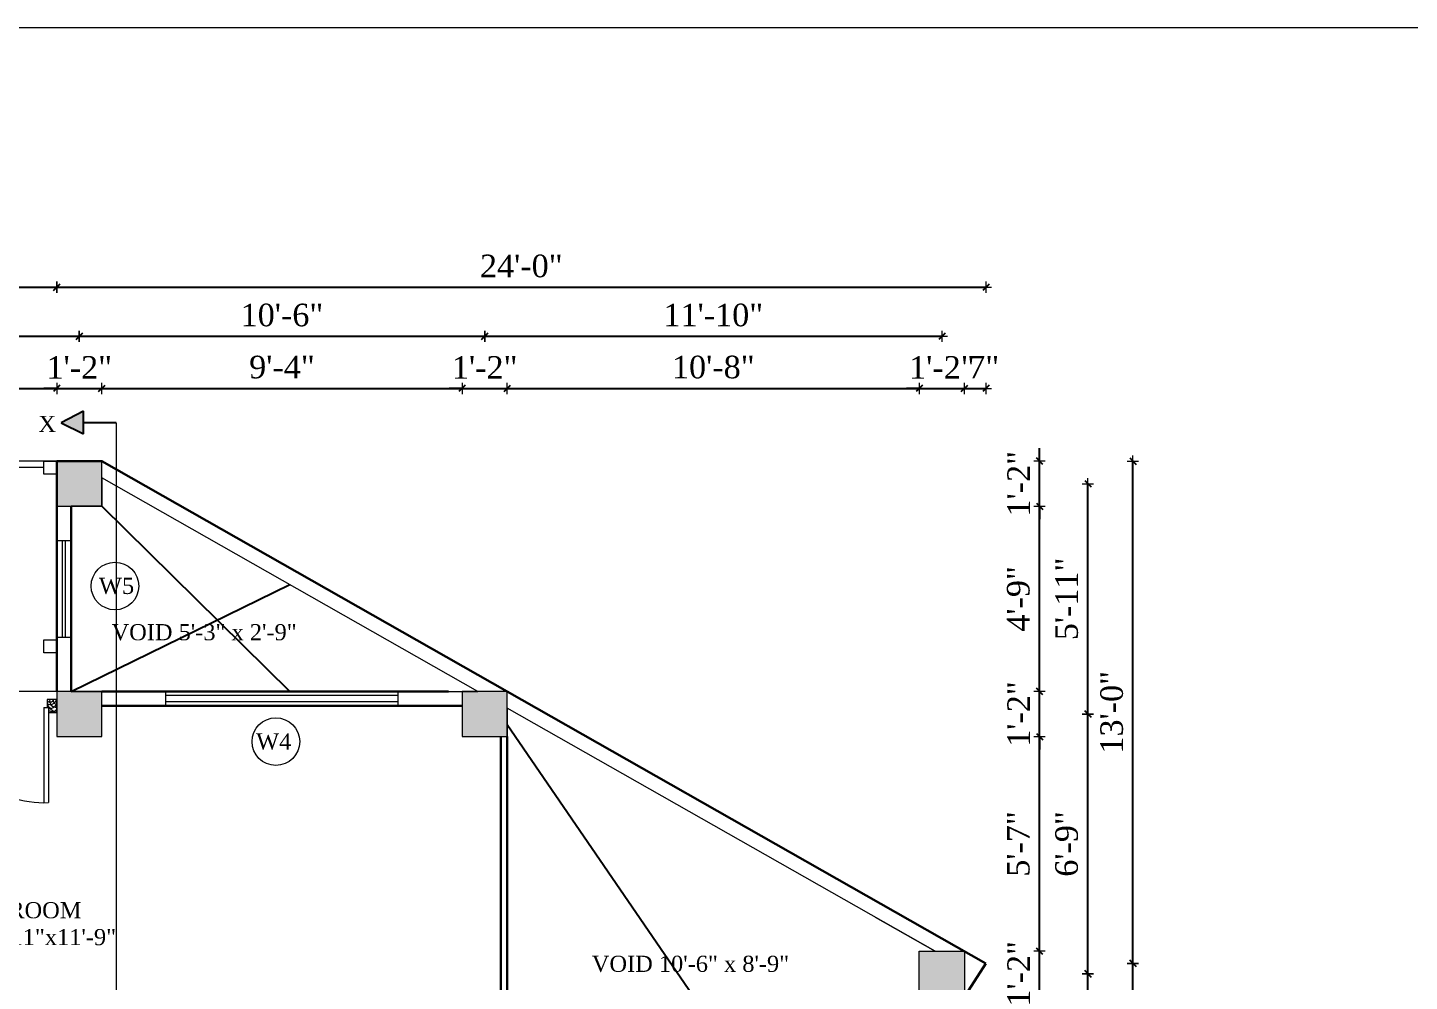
# Model space of a CAD drawing. Header units: inches. Extents: x 151827 to 158466, y -33102 to -26532.
# Drawn here: x 156928.7 to 157356.7, y -26827.4 to -26531.8 of the extents above; entities that cross this region are included whole.
import ezdxf

# ---------------------------------------------------------------- set-up
doc = ezdxf.new("R2010")
doc.units = ezdxf.units.IN
doc.header["$LTSCALE"] = 5
doc.header["$MEASUREMENT"] = 0
for name, color, linetype, lineweight in [('A-WALL', 7, 'Continuous', 9), ('Dimension', 7, 'Continuous', 18), ('DOOR', 62, 'Continuous', 0), ('Dw', 2, 'Continuous', 18), ('ele1', 21, 'Continuous', 20)]:
    doc.layers.add(name, color=color, linetype=linetype, lineweight=lineweight)
doc.layers.add('dim line', color=7, linetype='Continuous', lineweight=15, true_color=0xfab2b2)
doc.layers.add('TEXT', color=6, linetype='Continuous')
doc.layers.add('WALL', color=7, linetype='Continuous')
doc.styles.add('ordinary', font='times.ttf')
doc.dimstyles.new('Copy of 96', dxfattribs={"dimtxt": 7, "dimasz": 4, "dimexe": 0.5, "dimexo": 0.5, "dimgap": 3, "dimtad": 1, "dimdec": 1, "dimzin": 11, "dimdsep": 46, "dimlunit": 4, "dimtxsty": 'ordinary', "dimblk": 'OBLIQUE', "dimcen": 0.09, "dimse1": 1, "dimse2": 1, "dimclrt": 6, "dimazin": 0, "dimtfac": 1, "dimtdec": 1, "dimtix": 1, "dimtmove": 2, "dimatfit": 3, "dimldrblk": 'leader', "dimfxl": 0.5, "dimfxlon": 1, "dimtolj": 1, "dimtzin": 0, "dimarcsym": 0})

# ---------------------------------------------------------------- blocks, each defined once
blk = doc.blocks.new('oblique')
at = {"color": 0, "lineweight": -2}
blk.add_line((0.25, 0.25), (-0.25, -0.25), dxfattribs=at)
at = {"layer": 'dim line', "lineweight": 9}
for p, q in [((-0.4375, 0), (0.4375, 0)), ((0, 0.4375), (0, -0.4375))]:
    blk.add_line(p, q, dxfattribs=at)
blk = doc.blocks.new('*D889')
at = {"layer": 'A-WALL', "color": 0, "lineweight": -2, "ltscale": 5, "transparency": 16777216}
for p, q in [((157242.15, -26818.03), (157242.15, -26814.03)), ((157242.15, -26832.03), (157242.15, -26818.03)), ((157242.15, -26832.03), (157242.15, -26836.03))]:
    blk.add_line(p, q, dxfattribs=at)
at = {"layer": 'Defpoints', "color": 0, "ltscale": 5, "transparency": 16777216}
for p in [(157218.89, -26818.03), (157242.15, -26818.03), (157218.89, -26832.03)]:
    blk.add_point(p, dxfattribs=at)
at = {"layer": 'A-WALL', "color": 0, "lineweight": -2, "ltscale": 5, "transparency": 16777216, "xscale": 4, "yscale": 4, "zscale": 4}
for p, rotation in [((157242.15, -26818.03), 270), ((157242.15, -26832.03), 90)]:
    blk.add_blockref('oblique', p, dxfattribs=dict(at, rotation=rotation))
at = {"layer": 'A-WALL', "color": 6, "ltscale": 5, "transparency": 16777216, "insert": (157235.65, -26825.03), "char_height": 7, "attachment_point": 5, "rotation": 90, "style": 'ordinary'}
blk.add_mtext('\\A1;1\'-2"', dxfattribs=at)
blk = doc.blocks.new('_OBLIQUE')
at = {"color": 0, "linetype": 'ByBlock'}
blk.add_line((-0.5, -0.5), (0.5, 0.5), dxfattribs=at)
blk = doc.blocks.new('leader')
at = {"layer": 'Dimension'}
for p, q in [((0, -4.33), (0, 4.33)), ((-4.42, 0), (4.42, 0))]:
    blk.add_line(p, q, dxfattribs=at)
blk = doc.blocks.new('*D890')
at = {"layer": 'A-WALL', "color": 0, "lineweight": -2, "ltscale": 5, "transparency": 16777216}
blk.add_line((157242.15, -26818.03), (157242.15, -26751.52), dxfattribs=at)
at = {"layer": 'Defpoints', "color": 0, "ltscale": 5, "transparency": 16777216}
for p in [(157077.28, -26751.52), (157242.15, -26751.52), (157218.89, -26818.03)]:
    blk.add_point(p, dxfattribs=at)
at = {"layer": 'A-WALL', "color": 0, "lineweight": -2, "ltscale": 5, "transparency": 16777216, "xscale": 4, "yscale": 4, "zscale": 4}
for p, rotation in [((157242.15, -26751.52), 90), ((157242.15, -26818.03), 270)]:
    blk.add_blockref('oblique', p, dxfattribs=dict(at, rotation=rotation))
at = {"layer": 'A-WALL', "color": 6, "ltscale": 5, "transparency": 16777216, "insert": (157235.58, -26784.78), "char_height": 7, "attachment_point": 5, "rotation": 90, "style": 'ordinary'}
blk.add_mtext('\\A1;5\'-7"', dxfattribs=at)
blk = doc.blocks.new('*D891')
at = {"layer": 'A-WALL', "color": 0, "lineweight": -2, "ltscale": 5, "transparency": 16777216}
for p, q in [((157242.15, -26737.52), (157242.15, -26733.52)), ((157242.15, -26751.52), (157242.15, -26737.52)), ((157242.15, -26751.52), (157242.15, -26755.52))]:
    blk.add_line(p, q, dxfattribs=at)
at = {"layer": 'Defpoints', "color": 0, "ltscale": 5, "transparency": 16777216}
for p in [(157077.28, -26737.52), (157242.15, -26737.52), (157077.28, -26751.52)]:
    blk.add_point(p, dxfattribs=at)
at = {"layer": 'A-WALL', "color": 0, "lineweight": -2, "ltscale": 5, "transparency": 16777216, "xscale": 4, "yscale": 4, "zscale": 4}
for p, rotation in [((157242.15, -26737.52), 270), ((157242.15, -26751.52), 90)]:
    blk.add_blockref('oblique', p, dxfattribs=dict(at, rotation=rotation))
at = {"layer": 'A-WALL', "color": 6, "ltscale": 5, "transparency": 16777216, "insert": (157235.65, -26744.52), "char_height": 7, "attachment_point": 5, "rotation": 90, "style": 'ordinary'}
blk.add_mtext('\\A1;1\'-2"', dxfattribs=at)
blk = doc.blocks.new('*D892')
at = {"layer": 'A-WALL', "color": 0, "lineweight": -2, "ltscale": 5, "transparency": 16777216}
blk.add_line((157242.15, -26737.52), (157242.15, -26680.14), dxfattribs=at)
at = {"layer": 'Defpoints', "color": 0, "ltscale": 5, "transparency": 16777216}
for p in [(156951.71, -26680.14), (157242.15, -26680.14), (157077.28, -26737.52)]:
    blk.add_point(p, dxfattribs=at)
at = {"layer": 'A-WALL', "color": 0, "lineweight": -2, "ltscale": 5, "transparency": 16777216, "xscale": 4, "yscale": 4, "zscale": 4}
for p, rotation in [((157242.15, -26680.14), 90), ((157242.15, -26737.52), 270)]:
    blk.add_blockref('oblique', p, dxfattribs=dict(at, rotation=rotation))
at = {"layer": 'A-WALL', "color": 6, "ltscale": 5, "transparency": 16777216, "insert": (157235.58, -26708.83), "char_height": 7, "attachment_point": 5, "rotation": 90, "style": 'ordinary'}
blk.add_mtext('\\A1;4\'-9"', dxfattribs=at)
blk = doc.blocks.new('*D893')
at = {"layer": 'A-WALL', "color": 0, "lineweight": -2, "ltscale": 5, "transparency": 16777216}
for p, q in [((157242.15, -26666.14), (157242.15, -26662.14)), ((157242.15, -26680.14), (157242.15, -26666.14)), ((157242.15, -26680.14), (157242.15, -26684.14))]:
    blk.add_line(p, q, dxfattribs=at)
at = {"layer": 'Defpoints', "color": 0, "ltscale": 5, "transparency": 16777216}
for p in [(156951.71, -26666.14), (157242.15, -26666.14), (156951.71, -26680.14)]:
    blk.add_point(p, dxfattribs=at)
at = {"layer": 'A-WALL', "color": 0, "lineweight": -2, "ltscale": 5, "transparency": 16777216, "xscale": 4, "yscale": 4, "zscale": 4}
for p, rotation in [((157242.15, -26666.14), 270), ((157242.15, -26680.14), 90)]:
    blk.add_blockref('oblique', p, dxfattribs=dict(at, rotation=rotation))
at = {"layer": 'A-WALL', "color": 6, "ltscale": 5, "transparency": 16777216, "insert": (157235.65, -26673.14), "char_height": 7, "attachment_point": 5, "rotation": 90, "style": 'ordinary'}
blk.add_mtext('\\A1;1\'-2"', dxfattribs=at)
blk = doc.blocks.new('*D848')
at = {"layer": 'A-WALL', "color": 0, "lineweight": -2, "ltscale": 5, "transparency": 16777216}
blk.add_line((157257.11, -26884.8), (157257.11, -26825.03), dxfattribs=at)
at = {"layer": 'Defpoints', "color": 0, "ltscale": 5, "transparency": 16777216}
for p in [(157211.89, -26825.03), (157257.11, -26825.03), (157173.29, -26884.8)]:
    blk.add_point(p, dxfattribs=at)
at = {"layer": 'A-WALL', "color": 0, "lineweight": -2, "ltscale": 5, "transparency": 16777216, "xscale": 4, "yscale": 4, "zscale": 4}
for p, rotation in [((157257.11, -26825.03), 90), ((157257.11, -26884.8), 270)]:
    blk.add_blockref('oblique', p, dxfattribs=dict(at, rotation=rotation))
at = {"layer": 'A-WALL', "color": 6, "ltscale": 5, "transparency": 16777216, "insert": (157250.55, -26854.92), "char_height": 7, "attachment_point": 5, "rotation": 90, "style": 'ordinary'}
blk.add_mtext('\\A1;5\'-0"', dxfattribs=at)
blk = doc.blocks.new('*D849')
at = {"layer": 'A-WALL', "color": 0, "lineweight": -2, "ltscale": 5, "transparency": 16777216}
blk.add_line((157257.11, -26825.03), (157257.11, -26744.52), dxfattribs=at)
at = {"layer": 'Defpoints', "color": 0, "ltscale": 5, "transparency": 16777216}
for p in [(157070.28, -26744.52), (157257.11, -26744.52), (157211.89, -26825.03)]:
    blk.add_point(p, dxfattribs=at)
at = {"layer": 'A-WALL', "color": 0, "lineweight": -2, "ltscale": 5, "transparency": 16777216, "xscale": 4, "yscale": 4, "zscale": 4}
for p, rotation in [((157257.11, -26744.52), 90), ((157257.11, -26825.03), 270)]:
    blk.add_blockref('oblique', p, dxfattribs=dict(at, rotation=rotation))
at = {"layer": 'A-WALL', "color": 6, "ltscale": 5, "transparency": 16777216, "insert": (157250.54, -26784.78), "char_height": 7, "attachment_point": 5, "rotation": 90, "style": 'ordinary'}
blk.add_mtext('\\A1;6\'-9"', dxfattribs=at)
blk = doc.blocks.new('*D850')
at = {"layer": 'A-WALL', "color": 0, "lineweight": -2, "ltscale": 5, "transparency": 16777216}
blk.add_line((157257.11, -26744.52), (157257.11, -26673.14), dxfattribs=at)
at = {"layer": 'Defpoints', "color": 0, "ltscale": 5, "transparency": 16777216}
for p in [(156944.71, -26673.14), (157257.11, -26673.14), (157070.28, -26744.52)]:
    blk.add_point(p, dxfattribs=at)
at = {"layer": 'A-WALL', "color": 0, "lineweight": -2, "ltscale": 5, "transparency": 16777216, "xscale": 4, "yscale": 4, "zscale": 4}
for p, rotation in [((157257.11, -26673.14), 90), ((157257.11, -26744.52), 270)]:
    blk.add_blockref('oblique', p, dxfattribs=dict(at, rotation=rotation))
at = {"layer": 'A-WALL', "color": 6, "ltscale": 5, "transparency": 16777216, "insert": (157250.55, -26708.83), "char_height": 7, "attachment_point": 5, "rotation": 90, "style": 'ordinary'}
blk.add_mtext('\\A1;5\'-11"', dxfattribs=at)
blk = doc.blocks.new('*D852')
at = {"layer": 'A-WALL', "color": 0, "lineweight": -2, "ltscale": 5, "transparency": 16777216}
blk.add_line((156830.82, -26643.59), (156937.71, -26643.59), dxfattribs=at)
at = {"layer": 'Defpoints', "color": 0, "ltscale": 5, "transparency": 16777216}
for p in [(156937.71, -26643.59), (156937.71, -26666.14), (156830.82, -26737.52)]:
    blk.add_point(p, dxfattribs=at)
at = {"layer": 'A-WALL', "color": 0, "lineweight": -2, "ltscale": 5, "transparency": 16777216, "xscale": 4, "yscale": 4, "zscale": 4, "rotation": 180}
blk.add_blockref('oblique', (156830.82, -26643.59), dxfattribs=at)
at = {"layer": 'A-WALL', "color": 0, "lineweight": -2, "ltscale": 5, "transparency": 16777216, "xscale": 4, "yscale": 4, "zscale": 4}
blk.add_blockref('oblique', (156937.71, -26643.59), dxfattribs=at)
at = {"layer": 'A-WALL', "color": 6, "ltscale": 5, "transparency": 16777216, "insert": (156884.27, -26637.02), "char_height": 7, "attachment_point": 5, "style": 'ordinary'}
blk.add_mtext('\\A1;8\'-11"', dxfattribs=at)
blk = doc.blocks.new('*D853')
at = {"layer": 'A-WALL', "color": 0, "lineweight": -2, "ltscale": 5, "transparency": 16777216}
for p, q in [((156937.71, -26643.59), (156933.71, -26643.59)), ((156937.71, -26643.59), (156951.71, -26643.59)), ((156951.71, -26643.59), (156955.71, -26643.59))]:
    blk.add_line(p, q, dxfattribs=at)
at = {"layer": 'Defpoints', "color": 0, "ltscale": 5, "transparency": 16777216}
for p in [(156951.71, -26643.59), (156937.71, -26666.14), (156951.71, -26666.14)]:
    blk.add_point(p, dxfattribs=at)
at = {"layer": 'A-WALL', "color": 0, "lineweight": -2, "ltscale": 5, "transparency": 16777216, "xscale": 4, "yscale": 4, "zscale": 4}
blk.add_blockref('oblique', (156937.71, -26643.59), dxfattribs=at)
at = {"layer": 'A-WALL', "color": 0, "lineweight": -2, "ltscale": 5, "transparency": 16777216, "xscale": 4, "yscale": 4, "zscale": 4, "rotation": 180}
blk.add_blockref('oblique', (156951.71, -26643.59), dxfattribs=at)
at = {"layer": 'A-WALL', "color": 6, "ltscale": 5, "transparency": 16777216, "insert": (156944.71, -26637.09), "char_height": 7, "attachment_point": 5, "style": 'ordinary'}
blk.add_mtext('\\A1;1\'-2"', dxfattribs=at)
blk = doc.blocks.new('*D854')
at = {"layer": 'A-WALL', "color": 0, "lineweight": -2, "ltscale": 5, "transparency": 16777216}
blk.add_line((156951.71, -26643.59), (157063.28, -26643.59), dxfattribs=at)
at = {"layer": 'Defpoints', "color": 0, "ltscale": 5, "transparency": 16777216}
for p in [(157063.28, -26643.59), (156951.71, -26666.14), (157063.28, -26737.52)]:
    blk.add_point(p, dxfattribs=at)
at = {"layer": 'A-WALL', "color": 0, "lineweight": -2, "ltscale": 5, "transparency": 16777216, "xscale": 4, "yscale": 4, "zscale": 4, "rotation": 180}
blk.add_blockref('oblique', (156951.71, -26643.59), dxfattribs=at)
at = {"layer": 'A-WALL', "color": 0, "lineweight": -2, "ltscale": 5, "transparency": 16777216, "xscale": 4, "yscale": 4, "zscale": 4}
blk.add_blockref('oblique', (157063.28, -26643.59), dxfattribs=at)
at = {"layer": 'A-WALL', "color": 6, "ltscale": 5, "transparency": 16777216, "insert": (157007.49, -26637.01), "char_height": 7, "attachment_point": 5, "style": 'ordinary'}
blk.add_mtext('\\A1;9\'-4"', dxfattribs=at)
blk = doc.blocks.new('*D855')
at = {"layer": 'A-WALL', "color": 0, "lineweight": -2, "ltscale": 5, "transparency": 16777216}
for p, q in [((157063.28, -26643.59), (157059.28, -26643.59)), ((157063.28, -26643.59), (157077.28, -26643.59)), ((157077.28, -26643.59), (157081.28, -26643.59))]:
    blk.add_line(p, q, dxfattribs=at)
at = {"layer": 'Defpoints', "color": 0, "ltscale": 5, "transparency": 16777216}
for p in [(157077.28, -26643.59), (157063.28, -26737.52), (157077.28, -26737.52)]:
    blk.add_point(p, dxfattribs=at)
at = {"layer": 'A-WALL', "color": 0, "lineweight": -2, "ltscale": 5, "transparency": 16777216, "xscale": 4, "yscale": 4, "zscale": 4}
blk.add_blockref('oblique', (157063.28, -26643.59), dxfattribs=at)
at = {"layer": 'A-WALL', "color": 0, "lineweight": -2, "ltscale": 5, "transparency": 16777216, "xscale": 4, "yscale": 4, "zscale": 4, "rotation": 180}
blk.add_blockref('oblique', (157077.28, -26643.59), dxfattribs=at)
at = {"layer": 'A-WALL', "color": 6, "ltscale": 5, "transparency": 16777216, "insert": (157070.28, -26637.09), "char_height": 7, "attachment_point": 5, "style": 'ordinary'}
blk.add_mtext('\\A1;1\'-2"', dxfattribs=at)
blk = doc.blocks.new('*D856')
at = {"layer": 'A-WALL', "color": 0, "lineweight": -2, "ltscale": 5, "transparency": 16777216}
blk.add_line((157077.28, -26643.59), (157204.89, -26643.59), dxfattribs=at)
at = {"layer": 'Defpoints', "color": 0, "ltscale": 5, "transparency": 16777216}
for p in [(157204.89, -26643.59), (157077.28, -26737.52), (157204.89, -26818.03)]:
    blk.add_point(p, dxfattribs=at)
at = {"layer": 'A-WALL', "color": 0, "lineweight": -2, "ltscale": 5, "transparency": 16777216, "xscale": 4, "yscale": 4, "zscale": 4, "rotation": 180}
blk.add_blockref('oblique', (157077.28, -26643.59), dxfattribs=at)
at = {"layer": 'A-WALL', "color": 0, "lineweight": -2, "ltscale": 5, "transparency": 16777216, "xscale": 4, "yscale": 4, "zscale": 4}
blk.add_blockref('oblique', (157204.89, -26643.59), dxfattribs=at)
at = {"layer": 'A-WALL', "color": 6, "ltscale": 5, "transparency": 16777216, "insert": (157141.09, -26637.02), "char_height": 7, "attachment_point": 5, "style": 'ordinary'}
blk.add_mtext('\\A1;10\'-8"', dxfattribs=at)
blk = doc.blocks.new('*D857')
at = {"layer": 'A-WALL', "color": 0, "lineweight": -2, "ltscale": 5, "transparency": 16777216}
for p, q in [((157204.89, -26643.59), (157200.89, -26643.59)), ((157204.89, -26643.59), (157218.89, -26643.59)), ((157218.89, -26643.59), (157222.89, -26643.59))]:
    blk.add_line(p, q, dxfattribs=at)
at = {"layer": 'Defpoints', "color": 0, "ltscale": 5, "transparency": 16777216}
for p in [(157218.89, -26643.59), (157204.89, -26818.03), (157218.89, -26818.03)]:
    blk.add_point(p, dxfattribs=at)
at = {"layer": 'A-WALL', "color": 0, "lineweight": -2, "ltscale": 5, "transparency": 16777216, "xscale": 4, "yscale": 4, "zscale": 4}
blk.add_blockref('oblique', (157204.89, -26643.59), dxfattribs=at)
at = {"layer": 'A-WALL', "color": 0, "lineweight": -2, "ltscale": 5, "transparency": 16777216, "xscale": 4, "yscale": 4, "zscale": 4, "rotation": 180}
blk.add_blockref('oblique', (157218.89, -26643.59), dxfattribs=at)
at = {"layer": 'A-WALL', "color": 6, "ltscale": 5, "transparency": 16777216, "insert": (157211.89, -26637.09), "char_height": 7, "attachment_point": 5, "style": 'ordinary'}
blk.add_mtext('\\A1;1\'-2"', dxfattribs=at)
blk = doc.blocks.new('*D858')
at = {"layer": 'A-WALL', "color": 0, "lineweight": -2, "ltscale": 5, "transparency": 16777216}
blk.add_line((157218.89, -26643.59), (157225.52, -26643.59), dxfattribs=at)
at = {"layer": 'Defpoints', "color": 0, "ltscale": 5, "transparency": 16777216}
for p in [(157225.52, -26643.59), (157218.89, -26818.03), (157225.52, -26821.8)]:
    blk.add_point(p, dxfattribs=at)
at = {"layer": 'A-WALL', "color": 0, "lineweight": -2, "ltscale": 5, "transparency": 16777216, "xscale": 4, "yscale": 4, "zscale": 4, "rotation": 180}
blk.add_blockref('oblique', (157218.89, -26643.59), dxfattribs=at)
at = {"layer": 'A-WALL', "color": 0, "lineweight": -2, "ltscale": 5, "transparency": 16777216, "xscale": 4, "yscale": 4, "zscale": 4}
blk.add_blockref('oblique', (157225.52, -26643.59), dxfattribs=at)
at = {"layer": 'A-WALL', "color": 6, "ltscale": 5, "transparency": 16777216, "insert": (157224.85, -26637), "char_height": 7, "attachment_point": 5, "style": 'ordinary'}
blk.add_mtext('\\A1;7"', dxfattribs=at)
blk = doc.blocks.new('*D859')
at = {"layer": 'A-WALL', "color": 0, "lineweight": -2, "ltscale": 5, "transparency": 16777216}
blk.add_line((156823.82, -26627.45), (156944.71, -26627.45), dxfattribs=at)
at = {"layer": 'Defpoints', "color": 0, "ltscale": 5, "transparency": 16777216}
for p in [(156944.71, -26627.45), (156823.82, -26744.52), (156944.71, -26744.52)]:
    blk.add_point(p, dxfattribs=at)
at = {"layer": 'A-WALL', "color": 0, "lineweight": -2, "ltscale": 5, "transparency": 16777216, "xscale": 4, "yscale": 4, "zscale": 4, "rotation": 180}
blk.add_blockref('oblique', (156823.82, -26627.45), dxfattribs=at)
at = {"layer": 'A-WALL', "color": 0, "lineweight": -2, "ltscale": 5, "transparency": 16777216, "xscale": 4, "yscale": 4, "zscale": 4}
blk.add_blockref('oblique', (156944.71, -26627.45), dxfattribs=at)
at = {"layer": 'A-WALL', "color": 6, "ltscale": 5, "transparency": 16777216, "insert": (156884.27, -26620.89), "char_height": 7, "attachment_point": 5, "style": 'ordinary'}
blk.add_mtext('\\A1;10\'-1"', dxfattribs=at)
blk = doc.blocks.new('*D860')
at = {"layer": 'A-WALL', "color": 0, "lineweight": -2, "ltscale": 5, "transparency": 16777216}
blk.add_line((156944.71, -26627.45), (157070.28, -26627.45), dxfattribs=at)
at = {"layer": 'Defpoints', "color": 0, "ltscale": 5, "transparency": 16777216}
for p in [(157070.28, -26627.45), (156944.71, -26744.52), (157070.28, -26744.52)]:
    blk.add_point(p, dxfattribs=at)
at = {"layer": 'A-WALL', "color": 0, "lineweight": -2, "ltscale": 5, "transparency": 16777216, "xscale": 4, "yscale": 4, "zscale": 4, "rotation": 180}
blk.add_blockref('oblique', (156944.71, -26627.45), dxfattribs=at)
at = {"layer": 'A-WALL', "color": 0, "lineweight": -2, "ltscale": 5, "transparency": 16777216, "xscale": 4, "yscale": 4, "zscale": 4}
blk.add_blockref('oblique', (157070.28, -26627.45), dxfattribs=at)
at = {"layer": 'A-WALL', "color": 6, "ltscale": 5, "transparency": 16777216, "insert": (157007.49, -26620.89), "char_height": 7, "attachment_point": 5, "style": 'ordinary'}
blk.add_mtext('\\A1;10\'-6"', dxfattribs=at)
blk = doc.blocks.new('*D861')
at = {"layer": 'A-WALL', "color": 0, "lineweight": -2, "ltscale": 5, "transparency": 16777216}
blk.add_line((157070.28, -26627.45), (157211.89, -26627.45), dxfattribs=at)
at = {"layer": 'Defpoints', "color": 0, "ltscale": 5, "transparency": 16777216}
for p in [(157211.89, -26627.45), (157070.28, -26744.52), (157211.89, -26825.03)]:
    blk.add_point(p, dxfattribs=at)
at = {"layer": 'A-WALL', "color": 0, "lineweight": -2, "ltscale": 5, "transparency": 16777216, "xscale": 4, "yscale": 4, "zscale": 4, "rotation": 180}
blk.add_blockref('oblique', (157070.28, -26627.45), dxfattribs=at)
at = {"layer": 'A-WALL', "color": 0, "lineweight": -2, "ltscale": 5, "transparency": 16777216, "xscale": 4, "yscale": 4, "zscale": 4}
blk.add_blockref('oblique', (157211.89, -26627.45), dxfattribs=at)
at = {"layer": 'A-WALL', "color": 6, "ltscale": 5, "transparency": 16777216, "insert": (157141.09, -26620.89), "char_height": 7, "attachment_point": 5, "style": 'ordinary'}
blk.add_mtext('\\A1;11\'-10"', dxfattribs=at)
blk = doc.blocks.new('*D862')
at = {"layer": 'A-WALL', "color": 0, "lineweight": -2, "ltscale": 5, "transparency": 16777216}
blk.add_line((156816.82, -26612.25), (156937.71, -26612.25), dxfattribs=at)
at = {"layer": 'Defpoints', "color": 0, "ltscale": 5, "transparency": 16777216}
for p in [(156937.71, -26612.25), (156937.71, -26666.14), (156816.82, -26737.52)]:
    blk.add_point(p, dxfattribs=at)
at = {"layer": 'A-WALL', "color": 0, "lineweight": -2, "ltscale": 5, "transparency": 16777216, "xscale": 4, "yscale": 4, "zscale": 4, "rotation": 180}
blk.add_blockref('oblique', (156816.82, -26612.25), dxfattribs=at)
at = {"layer": 'A-WALL', "color": 0, "lineweight": -2, "ltscale": 5, "transparency": 16777216, "xscale": 4, "yscale": 4, "zscale": 4}
blk.add_blockref('oblique', (156937.71, -26612.25), dxfattribs=at)
at = {"layer": 'A-WALL', "color": 6, "ltscale": 5, "transparency": 16777216, "insert": (156877.27, -26605.69), "char_height": 7, "attachment_point": 5, "style": 'ordinary'}
blk.add_mtext('\\A1;10\'-1"', dxfattribs=at)
blk = doc.blocks.new('*D863')
at = {"layer": 'A-WALL', "color": 0, "lineweight": -2, "ltscale": 5, "transparency": 16777216}
blk.add_line((156937.71, -26612.25), (157225.52, -26612.25), dxfattribs=at)
at = {"layer": 'Defpoints', "color": 0, "ltscale": 5, "transparency": 16777216}
for p in [(157225.52, -26612.25), (156937.71, -26666.14), (157225.52, -26821.8)]:
    blk.add_point(p, dxfattribs=at)
at = {"layer": 'A-WALL', "color": 0, "lineweight": -2, "ltscale": 5, "transparency": 16777216, "xscale": 4, "yscale": 4, "zscale": 4, "rotation": 180}
blk.add_blockref('oblique', (156937.71, -26612.25), dxfattribs=at)
at = {"layer": 'A-WALL', "color": 0, "lineweight": -2, "ltscale": 5, "transparency": 16777216, "xscale": 4, "yscale": 4, "zscale": 4}
blk.add_blockref('oblique', (157225.52, -26612.25), dxfattribs=at)
at = {"layer": 'A-WALL', "color": 6, "ltscale": 5, "transparency": 16777216, "insert": (157081.62, -26605.69), "char_height": 7, "attachment_point": 5, "style": 'ordinary'}
blk.add_mtext('\\A1;24\'-0"', dxfattribs=at)
blk = doc.blocks.new('*D864')
at = {"layer": 'A-WALL', "color": 0, "lineweight": -2, "ltscale": 5, "transparency": 16777216}
blk.add_line((157271.07, -26930.8), (157271.07, -26821.8), dxfattribs=at)
at = {"layer": 'Defpoints', "color": 0, "ltscale": 5, "transparency": 16777216}
for p in [(157225.52, -26821.8), (157271.07, -26821.8), (157155.09, -26930.8)]:
    blk.add_point(p, dxfattribs=at)
at = {"layer": 'A-WALL', "color": 0, "lineweight": -2, "ltscale": 5, "transparency": 16777216, "xscale": 4, "yscale": 4, "zscale": 4}
for p, rotation in [((157271.07, -26821.8), 90), ((157271.07, -26930.8), 270)]:
    blk.add_blockref('oblique', p, dxfattribs=dict(at, rotation=rotation))
at = {"layer": 'A-WALL', "color": 6, "ltscale": 5, "transparency": 16777216, "insert": (157264.49, -26876.3), "char_height": 7, "attachment_point": 5, "rotation": 90, "style": 'ordinary'}
blk.add_mtext('\\A1;9\'-1"', dxfattribs=at)
blk = doc.blocks.new('*D865')
at = {"layer": 'A-WALL', "color": 0, "lineweight": -2, "ltscale": 5, "transparency": 16777216}
blk.add_line((157271.07, -26821.8), (157271.07, -26666.14), dxfattribs=at)
at = {"layer": 'Defpoints', "color": 0, "ltscale": 5, "transparency": 16777216}
for p in [(156951.71, -26666.14), (157271.07, -26666.14), (157225.52, -26821.8)]:
    blk.add_point(p, dxfattribs=at)
at = {"layer": 'A-WALL', "color": 0, "lineweight": -2, "ltscale": 5, "transparency": 16777216, "xscale": 4, "yscale": 4, "zscale": 4}
for p, rotation in [((157271.07, -26666.14), 90), ((157271.07, -26821.8), 270)]:
    blk.add_blockref('oblique', p, dxfattribs=dict(at, rotation=rotation))
at = {"layer": 'A-WALL', "color": 6, "ltscale": 5, "transparency": 16777216, "insert": (157264.5, -26743.97), "char_height": 7, "attachment_point": 5, "rotation": 90, "style": 'ordinary'}
blk.add_mtext('\\A1;13\'-0"', dxfattribs=at)
blk = doc.blocks.new('*D875')
at = {"layer": 'A-WALL', "color": 0, "lineweight": -2, "ltscale": 5, "transparency": 16777216}
blk.add_line((157218.89, -26957.41), (157225.52, -26957.41), dxfattribs=at)
at = {"layer": 'Defpoints', "color": 0, "ltscale": 5, "transparency": 16777216}
for p in [(157225.52, -26821.8), (157218.89, -26832.03), (157225.52, -26957.41)]:
    blk.add_point(p, dxfattribs=at)
at = {"layer": 'A-WALL', "color": 0, "lineweight": -2, "ltscale": 5, "transparency": 16777216, "xscale": 4, "yscale": 4, "zscale": 4, "rotation": 180}
blk.add_blockref('oblique', (157218.89, -26957.41), dxfattribs=at)
at = {"layer": 'A-WALL', "color": 0, "lineweight": -2, "ltscale": 5, "transparency": 16777216, "xscale": 4, "yscale": 4, "zscale": 4}
blk.add_blockref('oblique', (157225.52, -26957.41), dxfattribs=at)
at = {"layer": 'A-WALL', "color": 6, "ltscale": 5, "transparency": 16777216, "insert": (157223.94, -26950.8), "char_height": 7, "attachment_point": 5, "style": 'ordinary'}
blk.add_mtext('\\A1;7"', dxfattribs=at)
blk = doc.blocks.new('*D879')
at = {"layer": 'A-WALL', "color": 0, "lineweight": -2, "ltscale": 5, "transparency": 16777216}
blk.add_line((157173.29, -26970.65), (157211.89, -26970.65), dxfattribs=at)
at = {"layer": 'Defpoints', "color": 0, "ltscale": 5, "transparency": 16777216}
for p in [(157211.89, -26825.03), (157173.29, -26884.8), (157211.89, -26970.65)]:
    blk.add_point(p, dxfattribs=at)
at = {"layer": 'A-WALL', "color": 0, "lineweight": -2, "ltscale": 5, "transparency": 16777216, "xscale": 4, "yscale": 4, "zscale": 4, "rotation": 180}
blk.add_blockref('oblique', (157173.29, -26970.65), dxfattribs=at)
at = {"layer": 'A-WALL', "color": 0, "lineweight": -2, "ltscale": 5, "transparency": 16777216, "xscale": 4, "yscale": 4, "zscale": 4}
blk.add_blockref('oblique', (157211.89, -26970.65), dxfattribs=at)
at = {"layer": 'A-WALL', "color": 6, "ltscale": 5, "transparency": 16777216, "insert": (157192.59, -26964.09), "char_height": 7, "attachment_point": 5, "style": 'ordinary'}
blk.add_mtext('\\A1;3\'-3"', dxfattribs=at)
blk = doc.blocks.new('*D881')
at = {"layer": 'A-WALL', "color": 0, "lineweight": -2, "ltscale": 5, "transparency": 16777216}
blk.add_line((157179.96, -26983.71), (157225.52, -26983.71), dxfattribs=at)
at = {"layer": 'Defpoints', "color": 0, "ltscale": 5, "transparency": 16777216}
for p in [(157225.52, -26821.8), (157179.96, -26891.8), (157225.52, -26983.71)]:
    blk.add_point(p, dxfattribs=at)
at = {"layer": 'A-WALL', "color": 0, "lineweight": -2, "ltscale": 5, "transparency": 16777216, "xscale": 4, "yscale": 4, "zscale": 4, "rotation": 180}
blk.add_blockref('oblique', (157179.96, -26983.71), dxfattribs=at)
at = {"layer": 'A-WALL', "color": 0, "lineweight": -2, "ltscale": 5, "transparency": 16777216, "xscale": 4, "yscale": 4, "zscale": 4}
blk.add_blockref('oblique', (157225.52, -26983.71), dxfattribs=at)
at = {"layer": 'A-WALL', "color": 6, "ltscale": 5, "transparency": 16777216, "insert": (157202.74, -26977.15), "char_height": 7, "attachment_point": 5, "style": 'ordinary'}
blk.add_mtext('\\A1;3\'-10"', dxfattribs=at)
blk = doc.blocks.new('*D885')
at = {"layer": 'A-WALL', "color": 0, "lineweight": -2, "ltscale": 5, "transparency": 16777216}
blk.add_line((156789.42, -26743.71), (156791.18, -26669.5), dxfattribs=at)
at = {"layer": 'Defpoints', "color": 0, "ltscale": 5, "transparency": 16777216}
for p in [(156791.18, -26669.5), (156944.71, -26673.14), (156823.82, -26744.52)]:
    blk.add_point(p, dxfattribs=at)
at = {"layer": 'A-WALL', "color": 0, "lineweight": -2, "ltscale": 5, "transparency": 16777216, "xscale": 4, "yscale": 4, "zscale": 4}
for p, rotation in [((156791.18, -26669.5), 88.64238169298221), ((156789.42, -26743.71), 268.6423816929822)]:
    blk.add_blockref('oblique', p, dxfattribs=dict(at, rotation=rotation))
at = {"layer": 'A-WALL', "color": 6, "ltscale": 5, "transparency": 16777216, "insert": (156783.74, -26706.45), "char_height": 7, "attachment_point": 5, "rotation": 88.6424, "style": 'ordinary'}
blk.add_mtext('\\A1;6\'-2"', dxfattribs=at)
blk = doc.blocks.new('A$C27B36B59')
at = {"layer": 'DOOR'}
for p, q in [((0, 4), (0, 0)), ((2.5, 4), (0, 4)), ((0, 0), (3, 0)), ((2.5, 2.5), (2.5, 4)), ((3, 2.5), (2.5, 2.5)), ((3, 0), (3, 2.5))]:
    blk.add_line(p, q, dxfattribs=at)
for centre, radius, start, end in [((-1.4, -0.54), 4.75, 22.1411, 72.838), ((1.34, 2.09), 1.64, 45.138, 144.8948), ((2.21, 0.3), 2.49, 83.3149, 152.658), ((0.13, 0.37), 2.05, 349.4875, 93.6805), ((1.96, -0.47), 2.01, 58.7447, 166.495), ((-0.06, 0.32), 1.13, 343.542, 86.947), ((2.08, -0.4), 1.17, 38.2816, 160.1519)]:
    blk.add_arc(centre, radius, start, end, dxfattribs=at)
blk = doc.blocks.new('D2')
at = {"layer": 'DOOR'}
for p, q in [((74473.95, 24047.59), (74473.95, 24018.09)), ((74473.95, 24047.59), (74475.45, 24047.59)), ((74475.45, 24047.59), (74475.45, 24018.13))]:
    blk.add_line(p, q, dxfattribs=at)
blk.add_arc((74473.95, 24047.59), 29.5, 180, 272.9146, dxfattribs=at)
at = {"layer": 'DOOR', "xscale": -1, "rotation": 180}
blk.add_blockref('A$C27B36B59', (74441.95, 24050.09), dxfattribs=at)
at = {"layer": 'DOOR', "rotation": 180}
blk.add_blockref('A$C27B36B59', (74477.95, 24050.09), dxfattribs=at)

msp = doc.modelspace()

# ---------------------------------------------------------------- hatches: boundary and pattern name
at = {"ltscale": 5}
msp.add_hatch(color=256, dxfattribs=at).paths.add_polyline_path([(156946, -26657.67), (156946, -26650.65), (156939.11, -26654.24)])
at = {"layer": 'WALL', "linetype": 'ByBlock', "ltscale": 5, "true_color": 0xf8991e}
h = msp.add_hatch(color=30, dxfattribs=at)
h.dxf.hatch_style = 1
h.paths.add_polyline_path([(156937.71, -26680.14), (156951.71, -26680.14), (156951.71, -26666.14), (156937.71, -26666.14)])
h = msp.add_hatch(color=30, dxfattribs=at)
h.dxf.hatch_style = 1
h.paths.add_polyline_path([(156937.71, -26751.52), (156951.71, -26751.52), (156951.71, -26737.52), (156937.71, -26737.52)])
h = msp.add_hatch(color=30, dxfattribs=at)
h.dxf.hatch_style = 1
h.paths.add_polyline_path([(157077.28, -26751.52), (157077.28, -26737.52), (157063.28, -26737.52), (157063.28, -26751.52)])
h = msp.add_hatch(color=30, dxfattribs=at)
h.dxf.hatch_style = 1
h.paths.add_polyline_path([(157204.89, -26818.03), (157204.89, -26832.03), (157218.89, -26832.03), (157218.89, -26818.03)])

# ---------------------------------------------------------------- linework, layer by layer
at = {"ltscale": 5}
for p, q in [((156946, -26650.65, -72.71), (156939.11, -26654.24, -72.71)), ((156946, -26657.67, -72.71), (156946, -26650.65, -72.71)), ((156939.11, -26654.24, -72.71), (156946, -26657.67, -72.71)), ((156956.1, -26654.24, -72.71), (156946, -26654.24, -72.71))]:
    msp.add_line(p, q, dxfattribs=at)
at = {"layer": 'A-WALL', "ltscale": 5}
for p, q in [((156956.1, -26654.24, -72.71), (156956.1, -26942.8, -72.71)), ((156937.71, -26666.14, -72.71), (156818.52, -26666.14, -72.71)), ((156933.71, -26668.14, -72.71), (156822.52, -26668.14, -72.71)), ((156942.21, -26690.83, -72.71), (156937.71, -26690.83, -72.71)), ((156942.21, -26720.83, -72.71), (156937.71, -26720.83, -72.71)), ((156937.71, -26725.52, -72.71), (156933.71, -26725.52, -72.71)), ((156937.71, -26737.52, -72.71), (156816.82, -26737.52, -72.71)), ((156971.49, -26742.02, -72.71), (156971.49, -26737.52, -72.71)), ((157043.49, -26742.02, -72.71), (157043.49, -26737.52, -72.71)), ((157191.25, -26807.49, -72.71), (157209.79, -26818.03, -72.71))]:
    msp.add_line(p, q, dxfattribs=at)
at = {"layer": 'A-WALL', "lineweight": 30}
for p, q in [((156937.71, -26666.14, -72.71), (156937.71, -26737.52, -72.71)), ((156951.71, -26666.14, -72.71), (156937.71, -26666.14, -72.71)), ((156951.71, -26666.14, -72.71), (157077.28, -26737.52, -72.71)), ((156942.21, -26680.14, -72.71), (156942.21, -26737.52, -72.71)), ((156942.21, -26680.14, -72.71), (156942.21, -26737.52, -72.71)), ((156951.71, -26737.52, -72.71), (157059.07, -26737.52, -72.71)), ((157077.28, -26737.52, -72.71), (157225.52, -26821.8, -72.71)), ((157063.28, -26742.02, -72.71), (156951.71, -26742.02, -72.71)), ((157075.28, -26751.52, -72.71), (157075.28, -26878.3, -72.71)), ((157077.28, -26751.52, -72.71), (157077.28, -26878.3, -72.71)), ((157225.52, -26821.8, -72.71), (157180.29, -26891.8, -72.71))]:
    msp.add_line(p, q, dxfattribs=at)
at = {"layer": 'A-WALL', "ltscale": 5, "elevation": -72.71}
for points in [[(156933.71, -26666.14), (156937.71, -26666.14), (156937.71, -26670.14), (156933.71, -26670.14)], [(156937.71, -26680.14), (156951.71, -26680.14), (156951.71, -26666.14), (156937.71, -26666.14)], [(156951.71, -26671.31), (156951.71, -26680.14), (156942.21, -26680.14), (156942.21, -26701.52), (156942.21, -26737.52), (156951.71, -26737.52), (157068.17, -26737.52)], [(156933.71, -26721.52), (156937.71, -26721.52), (156937.71, -26725.52), (156933.71, -26725.52)], [(156937.71, -26751.52), (156951.71, -26751.52), (156951.71, -26737.52), (156937.71, -26737.52)], [(157063.28, -26751.52), (157077.28, -26751.52), (157077.28, -26737.52), (157063.28, -26737.52)], [(157204.89, -26818.03), (157218.89, -26818.03), (157218.89, -26832.03), (157204.89, -26832.03)]]:
    msp.add_lwpolyline(points, close=True, dxfattribs=at)
msp.add_lwpolyline([(157077.28, -26882.8), (157077.28, -26882.8), (157166.29, -26882.8), (157166.29, -26877.8), (157180.29, -26877.8), (157180.29, -26883.51), (157213.56, -26832.03), (157204.89, -26832.03), (157204.89, -26818.03), (157209.79, -26818.03), (157077.28, -26742.7), (157077.28, -26751.52)], dxfattribs=at)
at = {"layer": 'A-WALL', "ltscale": 5}
for centre in [(156955.76, -26704.85, -72.71), (157005.59, -26753.07, -72.71)]:
    msp.add_circle(centre, 7.38, dxfattribs=at)
at = {"layer": 'Dw', "color": 3}
for p, q in [((156939.46, -26720.83, -72.71), (156939.46, -26690.83, -72.71)), ((156940.46, -26720.83, -72.71), (156940.46, -26690.83, -72.71)), ((157043.49, -26738.77, -72.71), (156971.49, -26738.77, -72.71)), ((157043.49, -26740.77, -72.71), (156971.49, -26740.77, -72.71))]:
    msp.add_line(p, q, dxfattribs=at)
at = {"layer": 'ele1', "elevation": -72.71}
msp.add_lwpolyline([(155380.93, -26531.78), (158465.9, -26531.78), (158465.9, -28687.11), (155380.93, -28687.11)], close=True, dxfattribs=at)
msp.add_lwpolyline([(155380.93, -26531.78), (158465.9, -26531.78), (158465.9, -28687.11), (155380.93, -28687.11)], close=True, dxfattribs=at)
at = {"layer": 'WALL', "color": 30, "linetype": 'ByBlock', "ltscale": 5, "true_color": 0xf8991e}
for p, q in [((156951.71, -26680.14, -72.71), (157009.94, -26737.52, -72.71)), ((156942.21, -26737.52, -72.71), (157009.94, -26704.42, -72.71)), ((157166.29, -26877.8, -72.71), (157077.28, -26747.87, -72.71))]:
    msp.add_line(p, q, dxfattribs=at)

# ---------------------------------------------------------------- block references
at = {"layer": 'WALL', "color": 2, "linetype": 'ByBlock'}
msp.add_blockref('D2', (82459.76, -50790.11, -72.71), dxfattribs=at)

# ---------------------------------------------------------------- texts
at = {"layer": 'TEXT', "style": 'ordinary'}
for s, p in [('X', (156932.04, -26657.11, -72.71)), ('W5', (156950.79, -26707.3, -72.71)), ('VOID 5\'-3" x 2\'-9"', (156954.71, -26721.65, -72.71)), ('W4', (156999.48, -26755.51, -72.71)), ('VOID 10\'-6" x 8\'-9"', (157103.46, -26824.43, -72.71))]:
    msp.add_text(s, height=5, dxfattribs=at).set_placement(p)
at = {"layer": 'TEXT', "insert": (156934.05, -26816.22, -72.71), "char_height": 5, "attachment_point": 8, "style": 'ordinary'}
msp.add_mtext_dynamic_manual_height_columns('ROOM\\P20\'-11"x11\'-9"', width=101.5687, gutter_width=1720.72, heights=[0], dxfattribs=at)

# ---------------------------------------------------------------- dimensions: what is measured, and where the dimension line sits
at = {"layer": 'A-WALL', "ltscale": 5}
for base, p1, p2, picture, middle in [((156937.71, -26612.25, -72.71), (156816.82, -26737.52, -72.71), (156937.71, -26666.14, -72.71), '*D862', (156877.27, -26605.69, -72.71)), ((157225.52, -26612.25, -72.71), (156937.71, -26666.14, -72.71), (157225.52, -26821.8, -72.71), '*D863', (157081.62, -26605.69, -72.71)), ((156944.71, -26627.45, -72.71), (156823.82, -26744.52, -72.71), (156944.71, -26744.52, -72.71), '*D859', (156884.27, -26620.89, -72.71)), ((157070.28, -26627.45, -72.71), (156944.71, -26744.52, -72.71), (157070.28, -26744.52, -72.71), '*D860', (157007.49, -26620.89, -72.71)), ((157211.89, -26627.45, -72.71), (157070.28, -26744.52, -72.71), (157211.89, -26825.03, -72.71), '*D861', (157141.09, -26620.89, -72.71)), ((156937.71, -26643.59, -72.71), (156830.82, -26737.52, -72.71), (156937.71, -26666.14, -72.71), '*D852', (156884.27, -26637.02, -72.71)), ((156951.71, -26643.59, -72.71), (156937.71, -26666.14, -72.71), (156951.71, -26666.14, -72.71), '*D853', (156944.71, -26637.09, -72.71)), ((157063.28, -26643.59, -72.71), (156951.71, -26666.14, -72.71), (157063.28, -26737.52, -72.71), '*D854', (157007.49, -26637.01, -72.71)), ((157077.28, -26643.59, -72.71), (157063.28, -26737.52, -72.71), (157077.28, -26737.52, -72.71), '*D855', (157070.28, -26637.09, -72.71)), ((157204.89, -26643.59, -72.71), (157077.28, -26737.52, -72.71), (157204.89, -26818.03, -72.71), '*D856', (157141.09, -26637.02, -72.71)), ((157218.89, -26643.59, -72.71), (157204.89, -26818.03, -72.71), (157218.89, -26818.03, -72.71), '*D857', (157211.89, -26637.09, -72.71)), ((157225.52, -26983.71, -72.71), (157179.96, -26891.8, -72.71), (157225.52, -26821.8, -72.71), '*D881', (157202.74, -26977.15, -72.71)), ((157211.89, -26970.65, -72.71), (157173.29, -26884.8, -72.71), (157211.89, -26825.03, -72.71), '*D879', (157192.59, -26964.09, -72.71))]:
    dim = msp.add_linear_dim(base=base, p1=p1, p2=p2, dimstyle='Copy of 96', override={"dimdec": 0, "dimblk": 'oblique', "dimtdec": 0, "dimarcsym": 1}, dxfattribs=at)
    dim.commit()
    dim.dimension.update_dxf_attribs({"geometry": picture, "text_midpoint": middle})
for base, p1, picture, middle in [((157225.52, -26643.59, -72.71), (157218.89, -26818.03, -72.71), '*D858', (157224.85, -26637, -72.71)), ((157225.52, -26957.41, -72.71), (157218.89, -26832.03, -72.71), '*D875', (157223.94, -26950.8, -72.71))]:
    dim = msp.add_linear_dim(base=base, p1=p1, p2=(157225.52, -26821.8, -72.71), dimstyle='Copy of 96', override={"dimdec": 0, "dimblk": 'oblique', "dimtdec": 0, "dimarcsym": 1}, dxfattribs=at)
    dim.commit()
    dim.dimension.update_dxf_attribs({"geometry": picture, "text_midpoint": middle, "dimtype": 160})
for base, p1, p2, angle, picture, middle in [((157242.15, -26666.14, -72.71), (156951.71, -26680.14, -72.71), (156951.71, -26666.14, -72.71), 90, '*D893', (157235.65, -26673.14, -72.71)), ((157271.07, -26666.14, -72.71), (157225.52, -26821.8, -72.71), (156951.71, -26666.14, -72.71), 90, '*D865', (157264.5, -26743.97, -72.71)), ((156791.18, -26669.5, -72.71), (156823.82, -26744.52, -72.71), (156944.71, -26673.14, -72.71), 268.6424, '*D885', (156783.74, -26706.45, -72.71)), ((157257.11, -26673.14, -72.71), (157070.28, -26744.52, -72.71), (156944.71, -26673.14, -72.71), 90, '*D850', (157250.55, -26708.83, -72.71)), ((157242.15, -26680.14, -72.71), (157077.28, -26737.52, -72.71), (156951.71, -26680.14, -72.71), 90, '*D892', (157235.58, -26708.83, -72.71)), ((157242.15, -26737.52, -72.71), (157077.28, -26751.52, -72.71), (157077.28, -26737.52, -72.71), 90, '*D891', (157235.65, -26744.52, -72.71)), ((157257.11, -26744.52, -72.71), (157211.89, -26825.03, -72.71), (157070.28, -26744.52, -72.71), 90, '*D849', (157250.54, -26784.78, -72.71)), ((157242.15, -26751.52, -72.71), (157218.89, -26818.03, -72.71), (157077.28, -26751.52, -72.71), 90, '*D890', (157235.58, -26784.78, -72.71)), ((157242.15, -26818.03, -72.71), (157218.89, -26832.03, -72.71), (157218.89, -26818.03, -72.71), 90, '*D889', (157235.65, -26825.03, -72.71)), ((157271.07, -26821.8, -72.71), (157155.09, -26930.8, -72.71), (157225.52, -26821.8, -72.71), 90, '*D864', (157264.49, -26876.3, -72.71)), ((157257.11, -26825.03, -72.71), (157173.29, -26884.8, -72.71), (157211.89, -26825.03, -72.71), 90, '*D848', (157250.55, -26854.92, -72.71))]:
    dim = msp.add_linear_dim(base=base, p1=p1, p2=p2, angle=angle, dimstyle='Copy of 96', override={"dimdec": 0, "dimblk": 'oblique', "dimtdec": 0, "dimarcsym": 1}, dxfattribs=at)
    dim.commit()
    dim.dimension.update_dxf_attribs({"geometry": picture, "text_midpoint": middle})

doc.saveas('drawing.dxf')
